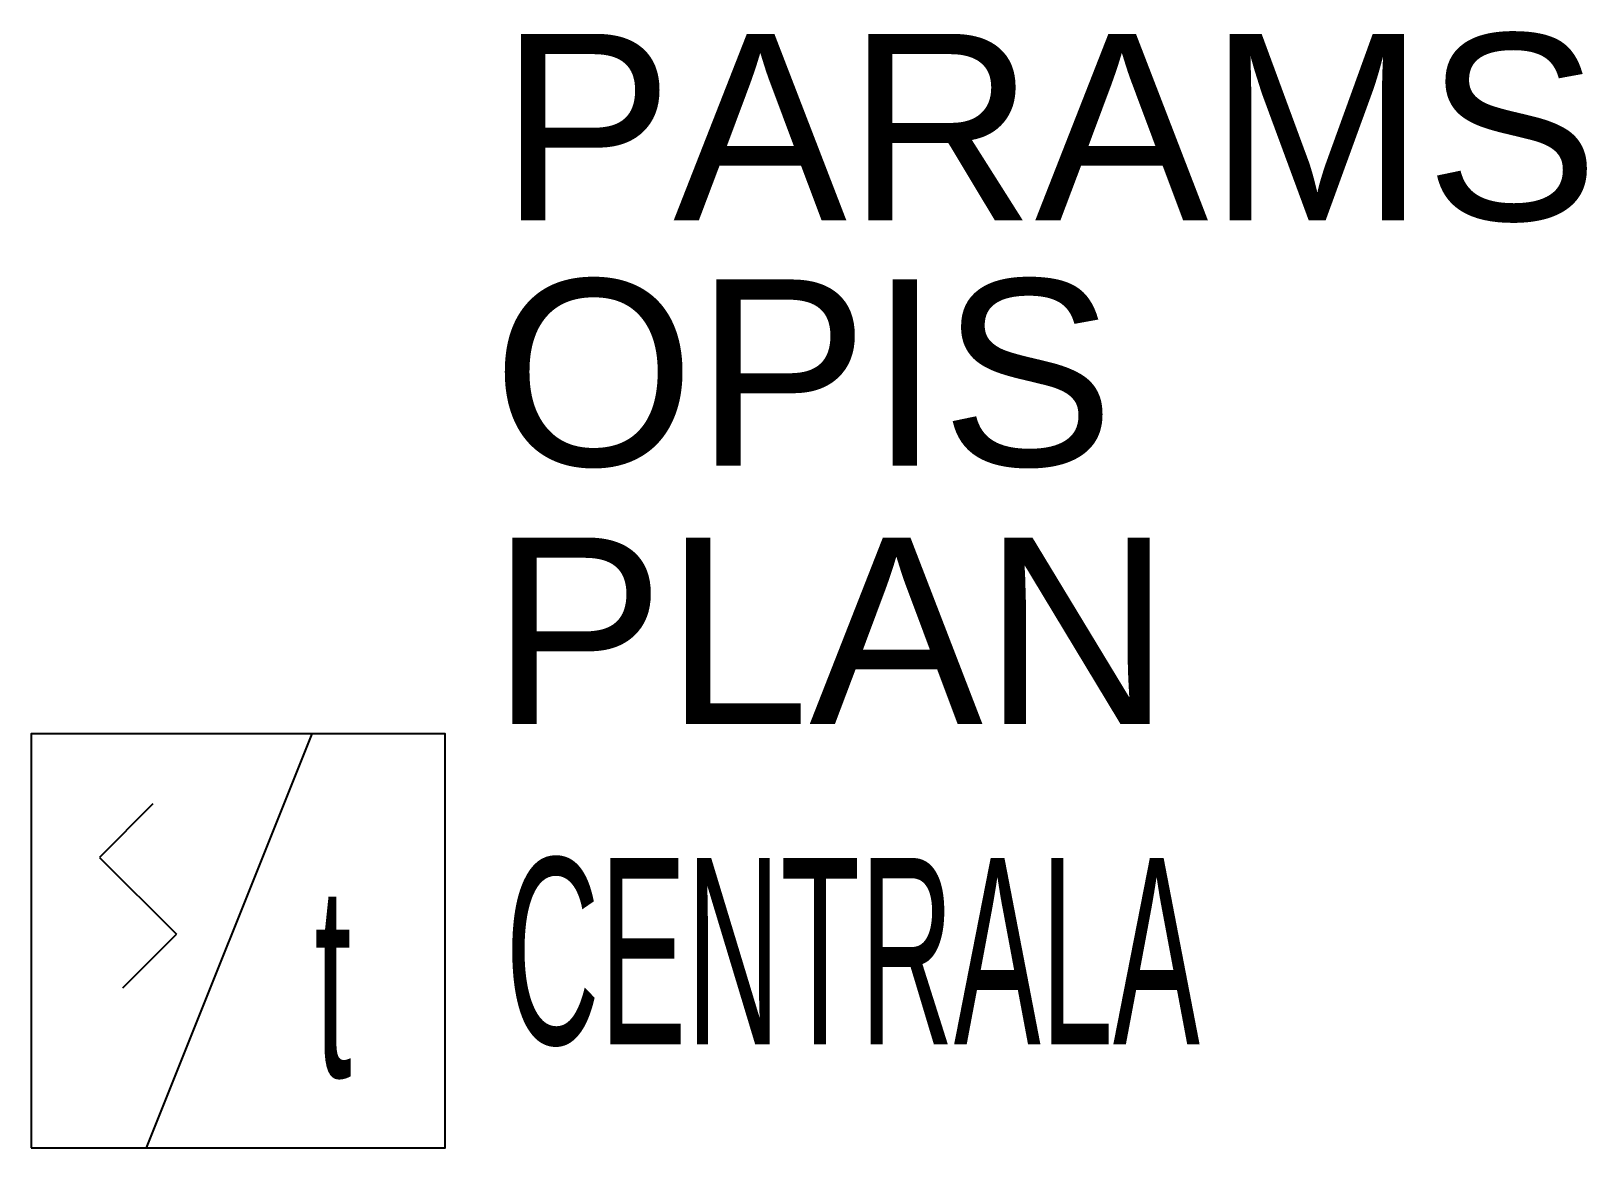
# Model space of a CAD drawing. Header units: millimetres. Extents: x -200 to 1303, y -200 to 879.
import ezdxf

# ---------------------------------------------------------------- set-up
doc = ezdxf.new("R2010")
doc.units = ezdxf.units.MM
doc.styles.add('Opisest3', font='arial.ttf', dxfattribs={"width": 0.5})
doc.styles.get("Standard").update_dxf_attribs({"font": 'arial.ttf'})

msp = doc.modelspace()

# ---------------------------------------------------------------- linework, layer by layer
for p, q in [((-82.4, 132.3), (-134, 80.6)), ((-134, 80.6), (-59.7, 6.3)), ((-111.4, -45.4), (-59.7, 6.3))]:
    msp.add_line(p, q)
msp.add_lwpolyline([(-200, -200), (200, -200), (200, 200), (-200, 200)], close=True)
msp.add_lwpolyline([(71.1, 200), (-88.8, -200)])

# ---------------------------------------------------------------- texts
at = {"insert": (73.6, 53.8), "char_height": 185.7, "width": 185.746, "attachment_point": 1, "style": 'Opisest3'}
msp.add_mtext('t', dxfattribs=at)
for tag, p, flags in [('PARAMS', (252.6, 696), 9), ('OPIS', (245.7, 458.8), 9), ('PLAN', (244.2, 209.5), 8)]:
    msp.add_attdef(tag, p, 'xx', height=180, dxfattribs=dict(flags=flags))
at = {"style": 'Opisest3', "width": 0.5, "flags": 9}
msp.add_attdef('CENTRALA', (258.4, -100), 'xx', height=180, dxfattribs=at)

doc.saveas('drawing.dxf')
